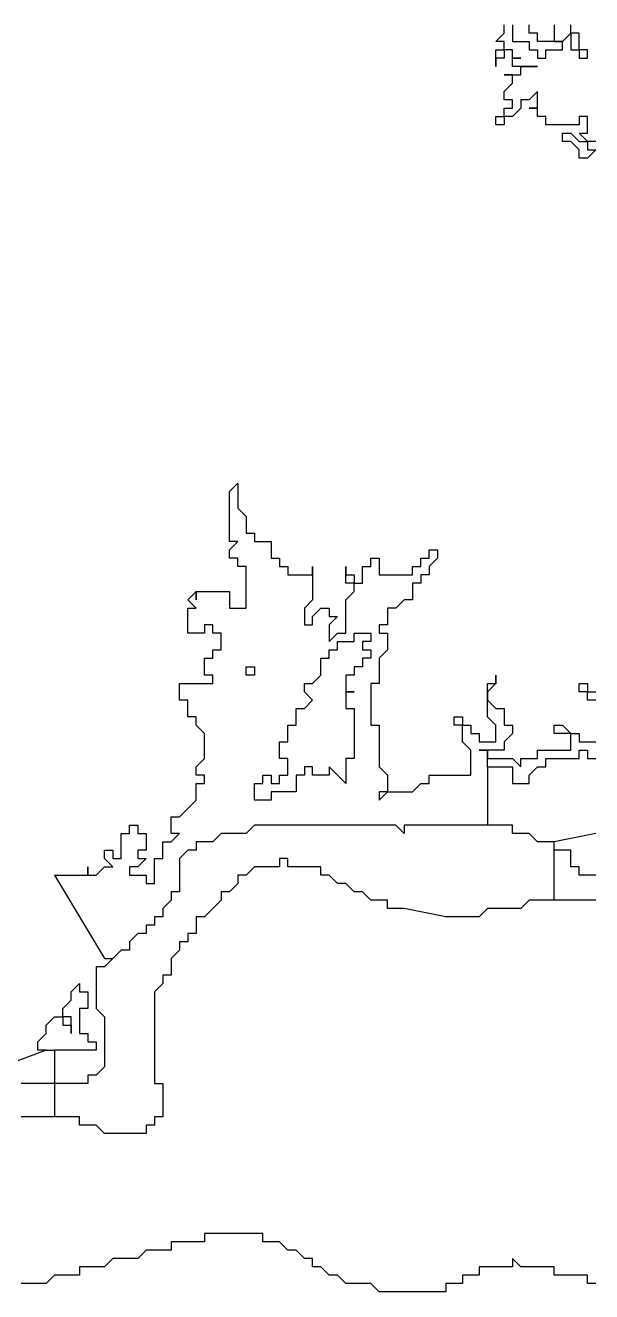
# Model space of a CAD drawing. Extents: x -79.2 to -65.2, y 32.5 to 44.8.
# Drawn here: x -71.635 to -70.955, y 40.87 to 42.39 of the extents above; entities that cross this region are included whole.
import ezdxf

# ---------------------------------------------------------------- set-up
doc = ezdxf.new("R2010")
doc.units = 0

msp = doc.modelspace()

# ---------------------------------------------------------------- linework, layer by layer
at = {"layer": '0FINSTR_G'}
for points in [[(-71.07, 42.27), (-71.07, 42.27), (-71.07, 42.28), (-71.06, 42.28), (-71.06, 42.28), (-71.06, 42.29), (-71.05, 42.29), (-71.05, 42.29), (-71.05, 42.3), (-71.05, 42.3), (-71.06, 42.3), (-71.06, 42.31), (-71.06, 42.31), (-71.06, 42.31), (-71.06, 42.31), (-71.06, 42.31), (-71.05, 42.32), (-71.05, 42.32), (-71.05, 42.32), (-71.05, 42.32), (-71.05, 42.32), (-71.05, 42.32), (-71.05, 42.33), (-71.06, 42.33), (-71.06, 42.33), (-71.05, 42.33), (-71.05, 42.33), (-71.04, 42.33), (-71.04, 42.33), (-71.04, 42.34), (-71.03, 42.34), (-71.03, 42.34), (-71.02, 42.34), (-71.03, 42.34), (-71.03, 42.34), (-71.03, 42.34), (-71.04, 42.34), (-71.04, 42.34), (-71.04, 42.34), (-71.05, 42.34), (-71.05, 42.34), (-71.05, 42.35), (-71.04, 42.35), (-71.04, 42.35), (-71.04, 42.35), (-71.04, 42.35), (-71.05, 42.35), (-71.05, 42.36), (-71.06, 42.36), (-71.06, 42.35), (-71.06, 42.35), (-71.06, 42.35), (-71.07, 42.35), (-71.07, 42.34), (-71.07, 42.34), (-71.07, 42.34), (-71.07, 42.34), (-71.07, 42.34), (-71.07, 42.34), (-71.07, 42.34), (-71.07, 42.34), (-71.07, 42.35), (-71.07, 42.35), (-71.07, 42.35), (-71.07, 42.36), (-71.06, 42.36), (-71.06, 42.36), (-71.06, 42.36), (-71.06, 42.37), (-71.07, 42.37), (-71.07, 42.37), (-71.07, 42.37), (-71.06, 42.38), (-71.06, 42.38), (-71.06, 42.38), (-71.06, 42.38), (-71.06, 42.39)], [(-71.05, 42.39), (-71.05, 42.38), (-71.05, 42.38), (-71.05, 42.38), (-71.05, 42.38), (-71.05, 42.37), (-71.05, 42.37), (-71.05, 42.37), (-71.04, 42.37), (-71.04, 42.37), (-71.04, 42.37), (-71.03, 42.37), (-71.03, 42.36), (-71.02, 42.36), (-71.02, 42.36), (-71.02, 42.35), (-71.01, 42.35), (-71.01, 42.35), (-71.01, 42.36), (-71.01, 42.36), (-71.01, 42.36), (-71, 42.36), (-70.99, 42.36), (-70.99, 42.36), (-70.99, 42.37), (-70.99, 42.37), (-71, 42.37), (-71, 42.37), (-71, 42.37), (-71.01, 42.37), (-71.01, 42.37), (-71.01, 42.37), (-71.02, 42.37), (-71.02, 42.38), (-71.03, 42.38), (-71.03, 42.38), (-71.03, 42.38), (-71.03, 42.39)], [(-71, 42.39), (-71, 42.38), (-71, 42.38), (-71, 42.38), (-71, 42.38), (-71, 42.37), (-70.99, 42.37), (-70.99, 42.37), (-70.98, 42.38), (-70.98, 42.38), (-70.98, 42.37), (-70.98, 42.37), (-70.98, 42.37), (-70.98, 42.36), (-70.98, 42.36), (-70.97, 42.36), (-70.97, 42.35), (-70.97, 42.35), (-70.96, 42.35), (-70.96, 42.35), (-70.96, 42.35), (-70.96, 42.35), (-70.96, 42.36), (-70.96, 42.36), (-70.97, 42.36), (-70.97, 42.36), (-70.97, 42.37), (-70.97, 42.37), (-70.97, 42.37), (-70.97, 42.38), (-70.97, 42.38), (-70.98, 42.38), (-70.98, 42.38), (-70.98, 42.38), (-70.98, 42.39)], [(-70.95, 42.25), (-70.96, 42.25), (-70.96, 42.25), (-70.96, 42.24), (-70.95, 42.24), (-70.96, 42.23), (-70.96, 42.23), (-70.96, 42.23), (-70.97, 42.23), (-70.97, 42.23), (-70.97, 42.23), (-70.97, 42.24), (-70.97, 42.24), (-70.97, 42.24), (-70.97, 42.24), (-70.97, 42.24), (-70.98, 42.25), (-70.98, 42.25), (-70.98, 42.25), (-70.98, 42.25), (-70.99, 42.25), (-70.99, 42.26), (-70.99, 42.26), (-70.99, 42.26), (-70.99, 42.26), (-70.99, 42.26), (-70.98, 42.26), (-70.98, 42.26), (-70.98, 42.26), (-70.97, 42.25), (-70.97, 42.25), (-70.97, 42.25), (-70.97, 42.25), (-70.96, 42.25), (-70.96, 42.25), (-70.97, 42.26), (-70.97, 42.26), (-70.97, 42.26), (-70.96, 42.26), (-70.96, 42.27), (-70.96, 42.27), (-70.96, 42.27), (-70.96, 42.27), (-70.96, 42.28), (-70.96, 42.28), (-70.96, 42.28), (-70.96, 42.28), (-70.96, 42.28), (-70.97, 42.28), (-70.97, 42.28), (-70.97, 42.27), (-70.98, 42.27), (-70.98, 42.27), (-70.98, 42.27), (-70.99, 42.27), (-70.99, 42.27), (-70.99, 42.27), (-71, 42.27), (-71, 42.27), (-71, 42.27), (-71.01, 42.27), (-71.01, 42.27), (-71.01, 42.28), (-71.01, 42.28), (-71.02, 42.28), (-71.02, 42.28), (-71.02, 42.28), (-71.02, 42.29), (-71.03, 42.29), (-71.03, 42.29), (-71.02, 42.29), (-71.02, 42.29), (-71.02, 42.3), (-71.02, 42.3), (-71.02, 42.3), (-71.02, 42.3), (-71.02, 42.31), (-71.03, 42.3), (-71.03, 42.3), (-71.03, 42.3), (-71.03, 42.3), (-71.03, 42.3), (-71.04, 42.3), (-71.04, 42.3), (-71.04, 42.3), (-71.04, 42.3), (-71.04, 42.3), (-71.04, 42.29), (-71.04, 42.29), (-71.04, 42.29), (-71.05, 42.28), (-71.05, 42.28), (-71.05, 42.28), (-71.06, 42.28), (-71.06, 42.28), (-71.06, 42.28), (-71.06, 42.27), (-71.07, 42.27), (-71.07, 42.27)], [(-71.43, 41.5), (-71.43, 41.5), (-71.42, 41.51), (-71.42, 41.51), (-71.42, 41.51), (-71.42, 41.51), (-71.42, 41.52), (-71.42, 41.52), (-71.42, 41.52), (-71.42, 41.53), (-71.42, 41.53), (-71.42, 41.53), (-71.42, 41.54), (-71.42, 41.54), (-71.42, 41.54), (-71.43, 41.55), (-71.43, 41.55), (-71.43, 41.55), (-71.43, 41.55), (-71.43, 41.56), (-71.43, 41.56), (-71.43, 41.56), (-71.44, 41.56), (-71.44, 41.57), (-71.44, 41.57), (-71.44, 41.57), (-71.44, 41.58), (-71.45, 41.58), (-71.45, 41.58), (-71.45, 41.58), (-71.45, 41.59), (-71.45, 41.59), (-71.45, 41.59), (-71.45, 41.6), (-71.45, 41.6), (-71.45, 41.6), (-71.44, 41.6), (-71.44, 41.6), (-71.43, 41.6), (-71.43, 41.6), (-71.43, 41.6), (-71.42, 41.6), (-71.42, 41.6), (-71.41, 41.6), (-71.41, 41.6), (-71.41, 41.61), (-71.41, 41.61), (-71.41, 41.61), (-71.42, 41.61), (-71.42, 41.62), (-71.42, 41.62), (-71.42, 41.62), (-71.42, 41.63), (-71.42, 41.63), (-71.41, 41.63), (-71.41, 41.64), (-71.41, 41.64), (-71.41, 41.64), (-71.4, 41.64), (-71.4, 41.64), (-71.4, 41.65), (-71.4, 41.65), (-71.4, 41.65), (-71.4, 41.66), (-71.4, 41.66), (-71.41, 41.66), (-71.41, 41.66), (-71.41, 41.66), (-71.41, 41.66), (-71.41, 41.67), (-71.42, 41.67), (-71.42, 41.67), (-71.42, 41.66), (-71.43, 41.66), (-71.43, 41.66), (-71.43, 41.66), (-71.44, 41.66), (-71.44, 41.67), (-71.44, 41.67), (-71.44, 41.67), (-71.44, 41.67), (-71.44, 41.68), (-71.44, 41.68), (-71.44, 41.68), (-71.44, 41.69), (-71.44, 41.69), (-71.43, 41.69), (-71.43, 41.69), (-71.44, 41.7), (-71.44, 41.7), (-71.44, 41.7), (-71.44, 41.7), (-71.43, 41.71), (-71.43, 41.7), (-71.43, 41.71), (-71.42, 41.71), (-71.42, 41.71), (-71.42, 41.71), (-71.41, 41.71), (-71.41, 41.71), (-71.4, 41.71), (-71.4, 41.71), (-71.39, 41.71), (-71.39, 41.71), (-71.39, 41.71), (-71.39, 41.71), (-71.39, 41.7), (-71.39, 41.7), (-71.39, 41.7), (-71.39, 41.69), (-71.38, 41.69), (-71.38, 41.69), (-71.38, 41.69), (-71.38, 41.69), (-71.37, 41.69), (-71.37, 41.69), (-71.37, 41.69), (-71.37, 41.7), (-71.37, 41.7), (-71.37, 41.71), (-71.37, 41.71), (-71.37, 41.71), (-71.37, 41.72), (-71.37, 41.72), (-71.37, 41.72), (-71.37, 41.72), (-71.37, 41.73), (-71.37, 41.73), (-71.37, 41.73), (-71.37, 41.73), (-71.37, 41.74), (-71.37, 41.74), (-71.37, 41.74), (-71.38, 41.74), (-71.38, 41.75), (-71.38, 41.75), (-71.39, 41.75), (-71.39, 41.75), (-71.39, 41.75), (-71.39, 41.76), (-71.39, 41.76), (-71.39, 41.76), (-71.38, 41.77), (-71.39, 41.77), (-71.39, 41.77), (-71.39, 41.77), (-71.39, 41.78), (-71.39, 41.78), (-71.39, 41.78), (-71.39, 41.79), (-71.39, 41.79), (-71.39, 41.79), (-71.39, 41.8), (-71.39, 41.8), (-71.39, 41.8), (-71.39, 41.81), (-71.39, 41.81), (-71.39, 41.81), (-71.39, 41.82), (-71.39, 41.82), (-71.39, 41.82), (-71.39, 41.83), (-71.39, 41.83), (-71.39, 41.83), (-71.39, 41.83), (-71.39, 41.83), (-71.38, 41.84), (-71.38, 41.84), (-71.38, 41.84), (-71.38, 41.83), (-71.38, 41.83), (-71.38, 41.83), (-71.38, 41.82), (-71.38, 41.82), (-71.38, 41.82), (-71.38, 41.81), (-71.38, 41.81), (-71.38, 41.81), (-71.38, 41.81), (-71.37, 41.8), (-71.37, 41.8), (-71.37, 41.8), (-71.37, 41.8), (-71.37, 41.79), (-71.37, 41.79), (-71.37, 41.79), (-71.37, 41.78), (-71.37, 41.78), (-71.37, 41.78), (-71.36, 41.78), (-71.36, 41.77), (-71.36, 41.77), (-71.36, 41.77), (-71.36, 41.77), (-71.35, 41.77), (-71.35, 41.77), (-71.35, 41.77), (-71.35, 41.77), (-71.34, 41.77), (-71.34, 41.77), (-71.34, 41.76), (-71.34, 41.76), (-71.34, 41.76), (-71.34, 41.76), (-71.34, 41.75), (-71.34, 41.75), (-71.33, 41.75), (-71.33, 41.75), (-71.33, 41.75), (-71.33, 41.74), (-71.33, 41.74), (-71.33, 41.74), (-71.32, 41.74), (-71.32, 41.73), (-71.32, 41.73), (-71.32, 41.73), (-71.31, 41.73), (-71.31, 41.73), (-71.3, 41.73), (-71.3, 41.73), (-71.3, 41.73), (-71.3, 41.73), (-71.29, 41.73), (-71.29, 41.74), (-71.29, 41.73), (-71.29, 41.73), (-71.29, 41.73), (-71.29, 41.72), (-71.29, 41.72), (-71.29, 41.72), (-71.29, 41.71), (-71.29, 41.71), (-71.29, 41.71), (-71.29, 41.7), (-71.29, 41.7), (-71.29, 41.7), (-71.29, 41.7), (-71.29, 41.7), (-71.3, 41.69), (-71.3, 41.69), (-71.3, 41.69), (-71.3, 41.68), (-71.3, 41.68), (-71.3, 41.68), (-71.3, 41.67), (-71.29, 41.67), (-71.29, 41.67), (-71.29, 41.68), (-71.29, 41.68), (-71.29, 41.68), (-71.29, 41.68), (-71.28, 41.69), (-71.28, 41.69), (-71.28, 41.69), (-71.28, 41.69), (-71.27, 41.69), (-71.27, 41.69), (-71.27, 41.69), (-71.27, 41.68), (-71.27, 41.68), (-71.26, 41.68), (-71.26, 41.68), (-71.27, 41.67), (-71.27, 41.67), (-71.27, 41.67), (-71.27, 41.66), (-71.27, 41.66), (-71.27, 41.66), (-71.27, 41.66), (-71.27, 41.65), (-71.27, 41.65), (-71.26, 41.66), (-71.26, 41.66), (-71.26, 41.66), (-71.26, 41.66), (-71.25, 41.66), (-71.25, 41.67), (-71.25, 41.67), (-71.25, 41.67), (-71.25, 41.67), (-71.25, 41.68), (-71.25, 41.68), (-71.25, 41.68), (-71.25, 41.69), (-71.25, 41.69), (-71.25, 41.69), (-71.25, 41.7), (-71.25, 41.7), (-71.25, 41.7), (-71.24, 41.71), (-71.24, 41.71), (-71.24, 41.71), (-71.24, 41.72), (-71.25, 41.72), (-71.25, 41.72), (-71.25, 41.72), (-71.25, 41.73), (-71.25, 41.73), (-71.25, 41.73), (-71.25, 41.74), (-71.25, 41.74), (-71.25, 41.73), (-71.25, 41.73), (-71.24, 41.73), (-71.24, 41.72), (-71.24, 41.72), (-71.24, 41.72), (-71.23, 41.72), (-71.23, 41.72), (-71.23, 41.73), (-71.23, 41.73), (-71.23, 41.73), (-71.23, 41.74), (-71.23, 41.74), (-71.23, 41.74), (-71.22, 41.74), (-71.22, 41.74), (-71.22, 41.75), (-71.22, 41.75), (-71.22, 41.75), (-71.22, 41.75), (-71.21, 41.75), (-71.21, 41.74), (-71.21, 41.74), (-71.21, 41.74), (-71.21, 41.74), (-71.21, 41.73), (-71.21, 41.73), (-71.2, 41.73), (-71.2, 41.73), (-71.2, 41.73), (-71.19, 41.73), (-71.19, 41.73), (-71.19, 41.73), (-71.19, 41.73), (-71.18, 41.73), (-71.18, 41.73), (-71.17, 41.73), (-71.17, 41.73), (-71.17, 41.73), (-71.17, 41.74), (-71.16, 41.74), (-71.16, 41.74), (-71.16, 41.74), (-71.16, 41.74), (-71.16, 41.75), (-71.15, 41.75), (-71.15, 41.75), (-71.15, 41.75), (-71.15, 41.75), (-71.15, 41.76), (-71.14, 41.76), (-71.14, 41.76), (-71.14, 41.75), (-71.14, 41.75), (-71.14, 41.75), (-71.14, 41.75), (-71.15, 41.74), (-71.15, 41.74), (-71.15, 41.74), (-71.15, 41.74), (-71.15, 41.73), (-71.15, 41.73), (-71.16, 41.73), (-71.16, 41.73), (-71.16, 41.73), (-71.16, 41.72), (-71.17, 41.72), (-71.17, 41.72), (-71.17, 41.72), (-71.17, 41.71), (-71.17, 41.71), (-71.17, 41.71), (-71.17, 41.71), (-71.17, 41.7), (-71.18, 41.7), (-71.18, 41.7), (-71.18, 41.7), (-71.18, 41.7), (-71.19, 41.69), (-71.19, 41.69), (-71.19, 41.69), (-71.19, 41.69), (-71.2, 41.69), (-71.2, 41.68), (-71.2, 41.68), (-71.2, 41.68), (-71.2, 41.68), (-71.2, 41.67), (-71.2, 41.67), (-71.2, 41.67), (-71.21, 41.67), (-71.21, 41.66), (-71.21, 41.66), (-71.2, 41.66), (-71.2, 41.65), (-71.2, 41.65), (-71.2, 41.65), (-71.2, 41.64), (-71.2, 41.64), (-71.2, 41.64), (-71.21, 41.63), (-71.21, 41.63), (-71.21, 41.63), (-71.21, 41.62), (-71.21, 41.62), (-71.21, 41.62), (-71.21, 41.62), (-71.21, 41.61), (-71.21, 41.61), (-71.21, 41.61), (-71.21, 41.6), (-71.21, 41.6), (-71.22, 41.6), (-71.22, 41.59), (-71.22, 41.59), (-71.22, 41.59), (-71.22, 41.58), (-71.22, 41.58), (-71.22, 41.58), (-71.22, 41.57), (-71.22, 41.57), (-71.22, 41.57), (-71.22, 41.57), (-71.22, 41.57), (-71.22, 41.56), (-71.22, 41.56), (-71.22, 41.56), (-71.22, 41.55), (-71.22, 41.55), (-71.21, 41.55), (-71.21, 41.55), (-71.21, 41.54), (-71.21, 41.54), (-71.21, 41.54), (-71.21, 41.54), (-71.21, 41.53), (-71.21, 41.53), (-71.21, 41.52), (-71.21, 41.52), (-71.21, 41.52), (-71.21, 41.52), (-71.21, 41.51), (-71.21, 41.51), (-71.21, 41.51), (-71.21, 41.5), (-71.21, 41.5), (-71.21, 41.5), (-71.21, 41.5), (-71.2, 41.49), (-71.2, 41.49), (-71.2, 41.49), (-71.2, 41.49), (-71.2, 41.48), (-71.2, 41.48), (-71.2, 41.48), (-71.2, 41.47), (-71.21, 41.47), (-71.21, 41.47), (-71.21, 41.47), (-71.21, 41.46), (-71.2, 41.47), (-71.2, 41.47), (-71.2, 41.47), (-71.19, 41.47), (-71.19, 41.47), (-71.19, 41.47), (-71.18, 41.47), (-71.18, 41.47), (-71.17, 41.47), (-71.17, 41.47), (-71.17, 41.47), (-71.16, 41.48), (-71.16, 41.48), (-71.16, 41.48), (-71.16, 41.48), (-71.15, 41.48), (-71.15, 41.48), (-71.15, 41.49), (-71.15, 41.49), (-71.14, 41.49), (-71.14, 41.49), (-71.14, 41.49), (-71.13, 41.49), (-71.13, 41.49), (-71.12, 41.49), (-71.12, 41.49), (-71.12, 41.49), (-71.11, 41.49), (-71.11, 41.49), (-71.1, 41.49), (-71.1, 41.5), (-71.1, 41.5), (-71.1, 41.5), (-71.1, 41.51)], [(-71.35, 41.46), (-71.36, 41.46), (-71.36, 41.46), (-71.36, 41.46), (-71.36, 41.47), (-71.36, 41.47), (-71.36, 41.47), (-71.36, 41.48), (-71.36, 41.48), (-71.35, 41.48), (-71.35, 41.48), (-71.35, 41.49), (-71.34, 41.49), (-71.34, 41.48), (-71.34, 41.48), (-71.34, 41.48), (-71.33, 41.48), (-71.33, 41.48), (-71.33, 41.49), (-71.32, 41.49), (-71.32, 41.49), (-71.32, 41.49), (-71.32, 41.5), (-71.32, 41.5), (-71.32, 41.5), (-71.32, 41.51), (-71.32, 41.51), (-71.32, 41.51), (-71.33, 41.51), (-71.33, 41.52), (-71.33, 41.52), (-71.33, 41.53), (-71.33, 41.53), (-71.33, 41.53), (-71.33, 41.53), (-71.32, 41.53), (-71.32, 41.53), (-71.32, 41.54), (-71.32, 41.54), (-71.32, 41.54), (-71.32, 41.54), (-71.32, 41.55), (-71.32, 41.55), (-71.31, 41.55), (-71.31, 41.56), (-71.31, 41.56), (-71.31, 41.56), (-71.31, 41.57), (-71.3, 41.57), (-71.3, 41.57), (-71.3, 41.57), (-71.3, 41.57), (-71.29, 41.58), (-71.29, 41.58), (-71.29, 41.58), (-71.3, 41.59), (-71.3, 41.59), (-71.3, 41.59), (-71.3, 41.59), (-71.3, 41.6), (-71.29, 41.6), (-71.29, 41.6), (-71.29, 41.6), (-71.29, 41.6), (-71.29, 41.6), (-71.28, 41.61), (-71.28, 41.61), (-71.28, 41.61), (-71.28, 41.61), (-71.28, 41.62), (-71.28, 41.62), (-71.28, 41.62), (-71.28, 41.63), (-71.28, 41.63), (-71.28, 41.63), (-71.27, 41.63), (-71.27, 41.64), (-71.27, 41.64), (-71.27, 41.64), (-71.27, 41.64), (-71.26, 41.64), (-71.26, 41.65), (-71.25, 41.65), (-71.25, 41.65), (-71.25, 41.65), (-71.24, 41.65), (-71.24, 41.65), (-71.24, 41.65), (-71.24, 41.65), (-71.24, 41.66), (-71.23, 41.66), (-71.23, 41.66), (-71.23, 41.66), (-71.23, 41.66), (-71.22, 41.66), (-71.22, 41.66), (-71.22, 41.66), (-71.22, 41.66), (-71.22, 41.65), (-71.22, 41.65), (-71.23, 41.65), (-71.23, 41.65), (-71.23, 41.65), (-71.23, 41.65), (-71.23, 41.64), (-71.23, 41.64), (-71.23, 41.64), (-71.22, 41.64), (-71.22, 41.63), (-71.23, 41.63), (-71.23, 41.63), (-71.23, 41.62), (-71.24, 41.62), (-71.24, 41.62), (-71.24, 41.62), (-71.24, 41.62), (-71.24, 41.61), (-71.24, 41.61), (-71.25, 41.61), (-71.25, 41.61), (-71.25, 41.6), (-71.25, 41.6), (-71.25, 41.6), (-71.25, 41.6), (-71.25, 41.59), (-71.24, 41.59), (-71.24, 41.59), (-71.25, 41.59), (-71.25, 41.58), (-71.25, 41.58), (-71.25, 41.58), (-71.25, 41.58), (-71.25, 41.57), (-71.25, 41.57), (-71.24, 41.57), (-71.24, 41.57), (-71.24, 41.56), (-71.24, 41.56), (-71.24, 41.56), (-71.24, 41.56), (-71.24, 41.55), (-71.24, 41.55), (-71.24, 41.54), (-71.24, 41.54), (-71.24, 41.54), (-71.24, 41.54), (-71.24, 41.53), (-71.24, 41.53), (-71.24, 41.53), (-71.24, 41.53), (-71.24, 41.53), (-71.24, 41.52), (-71.24, 41.52), (-71.24, 41.52), (-71.24, 41.51), (-71.25, 41.51), (-71.25, 41.51), (-71.25, 41.5), (-71.25, 41.5), (-71.25, 41.5), (-71.25, 41.5), (-71.25, 41.49), (-71.25, 41.49), (-71.25, 41.49), (-71.25, 41.49), (-71.25, 41.48), (-71.26, 41.49), (-71.26, 41.49), (-71.26, 41.49), (-71.26, 41.49), (-71.27, 41.5), (-71.27, 41.5), (-71.27, 41.49), (-71.28, 41.49), (-71.28, 41.49), (-71.29, 41.49), (-71.29, 41.49), (-71.29, 41.5), (-71.29, 41.5), (-71.3, 41.5), (-71.3, 41.49), (-71.31, 41.49), (-71.31, 41.48), (-71.31, 41.48), (-71.31, 41.48), (-71.31, 41.48), (-71.31, 41.47), (-71.31, 41.47), (-71.31, 41.47), (-71.32, 41.47), (-71.32, 41.47), (-71.33, 41.47), (-71.33, 41.47), (-71.34, 41.47), (-71.34, 41.46), (-71.35, 41.46), (-71.35, 41.46), (-71.35, 41.46), (-71.35, 41.46)], [(-71.37, 41.61), (-71.37, 41.61), (-71.37, 41.61), (-71.37, 41.62), (-71.36, 41.62), (-71.36, 41.62), (-71.36, 41.61), (-71.37, 41.61), (-71.37, 41.61), (-71.37, 41.61)], [(-71.1, 41.52), (-71.1, 41.52), (-71.11, 41.53), (-71.11, 41.53), (-71.11, 41.53), (-71.11, 41.54), (-71.11, 41.54), (-71.11, 41.55), (-71.12, 41.55), (-71.12, 41.55), (-71.12, 41.55), (-71.12, 41.56), (-71.12, 41.56), (-71.12, 41.56), (-71.11, 41.56), (-71.11, 41.56), (-71.11, 41.55), (-71.11, 41.55), (-71.1, 41.55), (-71.1, 41.55), (-71.1, 41.54), (-71.1, 41.54), (-71.09, 41.54), (-71.09, 41.53), (-71.09, 41.53), (-71.09, 41.53), (-71.08, 41.53), (-71.08, 41.53), (-71.08, 41.53), (-71.07, 41.53), (-71.07, 41.53), (-71.07, 41.53), (-71.07, 41.54), (-71.07, 41.54), (-71.07, 41.54), (-71.07, 41.54), (-71.07, 41.55), (-71.07, 41.55), (-71.07, 41.55), (-71.07, 41.55), (-71.08, 41.56), (-71.08, 41.56), (-71.08, 41.56), (-71.08, 41.57), (-71.08, 41.57), (-71.08, 41.57), (-71.08, 41.57), (-71.08, 41.58), (-71.08, 41.58), (-71.08, 41.59), (-71.08, 41.59), (-71.08, 41.59), (-71.08, 41.59), (-71.08, 41.6), (-71.08, 41.6), (-71.08, 41.6), (-71.07, 41.6), (-71.07, 41.61), (-71.07, 41.61), (-71.07, 41.61), (-71.07, 41.61), (-71.07, 41.6), (-71.07, 41.6), (-71.07, 41.6), (-71.07, 41.6), (-71.07, 41.6), (-71.08, 41.59), (-71.08, 41.59), (-71.08, 41.58), (-71.08, 41.58), (-71.08, 41.58), (-71.07, 41.57), (-71.07, 41.57), (-71.07, 41.57), (-71.06, 41.57), (-71.06, 41.56), (-71.06, 41.56), (-71.06, 41.56), (-71.06, 41.55), (-71.05, 41.55), (-71.05, 41.55), (-71.05, 41.54), (-71.05, 41.54), (-71.05, 41.54), (-71.05, 41.54), (-71.06, 41.53), (-71.06, 41.53), (-71.06, 41.53), (-71.06, 41.52), (-71.06, 41.52), (-71.07, 41.52), (-71.07, 41.52), (-71.07, 41.52), (-71.08, 41.52), (-71.08, 41.52), (-71.08, 41.52), (-71.09, 41.52), (-71.09, 41.52), (-71.09, 41.52), (-71.09, 41.52), (-71.09, 41.52), (-71.08, 41.52), (-71.08, 41.51)], [(-70.95, 41.58), (-70.96, 41.58), (-70.96, 41.58), (-70.96, 41.59), (-70.96, 41.59), (-70.96, 41.59), (-70.97, 41.59), (-70.97, 41.6), (-70.97, 41.6), (-70.96, 41.6), (-70.96, 41.6), (-70.96, 41.6), (-70.96, 41.59), (-70.95, 41.59)], [(-71.08, 41.51), (-71.07, 41.51), (-71.07, 41.51), (-71.06, 41.51), (-71.06, 41.51), (-71.06, 41.51), (-71.05, 41.51), (-71.05, 41.51), (-71.04, 41.5), (-71.04, 41.51), (-71.04, 41.51), (-71.03, 41.51), (-71.03, 41.51), (-71.03, 41.51), (-71.02, 41.51), (-71.02, 41.52), (-71.02, 41.52), (-71.01, 41.52), (-71.01, 41.52), (-71.01, 41.52), (-71, 41.52), (-71, 41.52), (-71, 41.52), (-70.99, 41.52), (-70.99, 41.52), (-70.99, 41.52), (-70.99, 41.52), (-70.98, 41.52), (-70.98, 41.52), (-70.98, 41.53), (-70.98, 41.53), (-70.98, 41.53), (-70.98, 41.54), (-70.99, 41.54), (-70.99, 41.54), (-70.99, 41.54), (-70.99, 41.54), (-70.99, 41.54), (-71, 41.54), (-71, 41.54), (-71, 41.55), (-71, 41.55), (-71, 41.55), (-71, 41.55), (-70.99, 41.55), (-70.99, 41.55), (-70.99, 41.55), (-70.98, 41.54), (-70.98, 41.54), (-70.98, 41.54), (-70.97, 41.54), (-70.97, 41.53), (-70.96, 41.53), (-70.96, 41.53), (-70.96, 41.53), (-70.95, 41.53)], [(-71.1, 41.51), (-71.1, 41.51), (-71.1, 41.51), (-71.1, 41.51), (-71.1, 41.52), (-71.1, 41.52), (-71.1, 41.52)], [(-71.08, 41.51), (-71.08, 41.52)], [(-71.01, 41.51), (-71, 41.51), (-71, 41.51), (-70.99, 41.51), (-70.99, 41.51), (-70.99, 41.51), (-70.98, 41.51), (-70.98, 41.51), (-70.98, 41.51), (-70.98, 41.51), (-70.97, 41.51), (-70.97, 41.51), (-70.97, 41.52), (-70.97, 41.52), (-70.97, 41.52), (-70.97, 41.52), (-70.97, 41.52), (-70.97, 41.52), (-70.96, 41.52), (-70.96, 41.51), (-70.96, 41.51), (-70.96, 41.51), (-70.96, 41.51), (-70.95, 41.51)], [(-71.08, 41.5), (-71.08, 41.51)], [(-71.08, 41.5), (-71.08, 41.5), (-71.07, 41.5), (-71.07, 41.5), (-71.07, 41.5), (-71.07, 41.5), (-71.06, 41.5), (-71.06, 41.5), (-71.06, 41.5), (-71.05, 41.5), (-71.05, 41.5), (-71.05, 41.49), (-71.05, 41.49), (-71.05, 41.49), (-71.05, 41.49), (-71.05, 41.49), (-71.05, 41.48), (-71.04, 41.48), (-71.04, 41.48), (-71.04, 41.48), (-71.04, 41.48), (-71.04, 41.48), (-71.04, 41.48), (-71.04, 41.48), (-71.04, 41.48), (-71.03, 41.48), (-71.03, 41.48), (-71.03, 41.49), (-71.03, 41.49), (-71.03, 41.49), (-71.03, 41.49), (-71.02, 41.5), (-71.02, 41.5), (-71.02, 41.5), (-71.02, 41.5), (-71.01, 41.5), (-71.01, 41.5), (-71.01, 41.51)], [(-71.01, 41.51), (-71.01, 41.51)], [(-71.6, 41.37), (-71.6, 41.37), (-71.59, 41.37), (-71.59, 41.37), (-71.59, 41.37), (-71.58, 41.37), (-71.58, 41.37), (-71.57, 41.37), (-71.57, 41.37), (-71.57, 41.37), (-71.56, 41.37), (-71.56, 41.38), (-71.56, 41.37), (-71.55, 41.37), (-71.55, 41.37), (-71.54, 41.38), (-71.54, 41.38), (-71.54, 41.38), (-71.53, 41.38), (-71.53, 41.38), (-71.53, 41.38), (-71.54, 41.39), (-71.54, 41.39), (-71.54, 41.39), (-71.54, 41.39), (-71.54, 41.4), (-71.54, 41.4), (-71.53, 41.4), (-71.53, 41.4), (-71.53, 41.39), (-71.53, 41.39), (-71.52, 41.39), (-71.52, 41.4), (-71.52, 41.4), (-71.52, 41.4), (-71.52, 41.4), (-71.52, 41.41), (-71.52, 41.41), (-71.52, 41.41), (-71.52, 41.42), (-71.51, 41.42), (-71.51, 41.42), (-71.51, 41.42), (-71.51, 41.42), (-71.51, 41.43), (-71.5, 41.43), (-71.5, 41.43), (-71.5, 41.42), (-71.49, 41.42), (-71.49, 41.42), (-71.49, 41.42), (-71.49, 41.41), (-71.49, 41.41), (-71.49, 41.41), (-71.49, 41.4), (-71.49, 41.4), (-71.49, 41.4), (-71.5, 41.4), (-71.5, 41.39), (-71.49, 41.39), (-71.49, 41.39), (-71.5, 41.38), (-71.5, 41.38), (-71.5, 41.38), (-71.51, 41.38), (-71.51, 41.38), (-71.51, 41.38), (-71.51, 41.38), (-71.51, 41.37), (-71.51, 41.37), (-71.5, 41.37), (-71.5, 41.37), (-71.5, 41.37), (-71.49, 41.37), (-71.49, 41.37), (-71.49, 41.36), (-71.49, 41.36), (-71.48, 41.36), (-71.48, 41.37), (-71.48, 41.37), (-71.48, 41.37), (-71.48, 41.38), (-71.48, 41.38), (-71.48, 41.38), (-71.48, 41.38), (-71.48, 41.39), (-71.48, 41.39), (-71.48, 41.39), (-71.47, 41.39), (-71.47, 41.39), (-71.47, 41.4), (-71.47, 41.4), (-71.47, 41.4), (-71.47, 41.4), (-71.47, 41.41), (-71.46, 41.41), (-71.46, 41.41), (-71.46, 41.41), (-71.46, 41.41), (-71.45, 41.42), (-71.45, 41.42), (-71.45, 41.42), (-71.46, 41.42), (-71.46, 41.43), (-71.46, 41.43), (-71.46, 41.43), (-71.46, 41.44), (-71.45, 41.44), (-71.45, 41.44), (-71.45, 41.44), (-71.45, 41.44), (-71.44, 41.45), (-71.44, 41.45), (-71.44, 41.45), (-71.44, 41.45), (-71.43, 41.46), (-71.43, 41.46), (-71.43, 41.46), (-71.43, 41.46), (-71.43, 41.46), (-71.43, 41.47), (-71.43, 41.47), (-71.43, 41.47), (-71.43, 41.47), (-71.43, 41.47), (-71.43, 41.48), (-71.42, 41.48), (-71.42, 41.48), (-71.42, 41.48), (-71.42, 41.48), (-71.42, 41.49), (-71.43, 41.49), (-71.43, 41.49), (-71.43, 41.49), (-71.43, 41.5), (-71.43, 41.5)], [(-71.08, 41.5), (-71.08, 41.43)], [(-71.08, 41.43), (-71.11, 41.43), (-71.13, 41.43), (-71.13, 41.43), (-71.14, 41.43), (-71.14, 41.43), (-71.15, 41.43), (-71.15, 41.43), (-71.16, 41.43), (-71.16, 41.43), (-71.16, 41.43), (-71.17, 41.43), (-71.17, 41.43), (-71.18, 41.43), (-71.18, 41.42), (-71.19, 41.43), (-71.19, 41.43), (-71.2, 41.43), (-71.21, 41.43), (-71.21, 41.43), (-71.22, 41.43), (-71.22, 41.43), (-71.22, 41.43), (-71.23, 41.43), (-71.23, 41.43), (-71.24, 41.43), (-71.24, 41.43), (-71.25, 41.43), (-71.25, 41.43), (-71.28, 41.43), (-71.28, 41.43), (-71.29, 41.43), (-71.3, 41.43), (-71.31, 41.43), (-71.31, 41.43), (-71.32, 41.43), (-71.32, 41.43), (-71.33, 41.43), (-71.33, 41.43), (-71.35, 41.43), (-71.35, 41.43), (-71.36, 41.43), (-71.36, 41.43), (-71.37, 41.42), (-71.37, 41.42), (-71.38, 41.42), (-71.38, 41.42), (-71.39, 41.42), (-71.39, 41.42), (-71.4, 41.42), (-71.41, 41.41), (-71.41, 41.41), (-71.41, 41.41), (-71.42, 41.41), (-71.42, 41.41), (-71.43, 41.41), (-71.43, 41.41), (-71.43, 41.4), (-71.44, 41.4), (-71.44, 41.4), (-71.45, 41.39), (-71.45, 41.39), (-71.45, 41.39), (-71.45, 41.39), (-71.45, 41.38), (-71.45, 41.38), (-71.45, 41.38), (-71.45, 41.37), (-71.45, 41.37), (-71.45, 41.36), (-71.45, 41.36), (-71.45, 41.36), (-71.45, 41.35), (-71.45, 41.35), (-71.46, 41.35), (-71.46, 41.34), (-71.46, 41.34), (-71.46, 41.34), (-71.47, 41.33), (-71.47, 41.33), (-71.47, 41.32), (-71.47, 41.32), (-71.48, 41.32), (-71.48, 41.31), (-71.49, 41.31), (-71.49, 41.3), (-71.5, 41.3), (-71.5, 41.3), (-71.51, 41.29), (-71.51, 41.29), (-71.51, 41.28), (-71.52, 41.28), (-71.52, 41.28), (-71.53, 41.27), (-71.53, 41.27)], [(-71, 41.41), (-71, 41.41), (-71.01, 41.41), (-71.01, 41.41), (-71.01, 41.41), (-71.02, 41.41), (-71.02, 41.41), (-71.02, 41.41), (-71.02, 41.41), (-71.02, 41.41), (-71.03, 41.42), (-71.03, 41.42), (-71.03, 41.42), (-71.03, 41.42), (-71.03, 41.42), (-71.03, 41.42), (-71.04, 41.42), (-71.04, 41.42), (-71.04, 41.42), (-71.05, 41.42), (-71.05, 41.42), (-71.05, 41.42), (-71.05, 41.42), (-71.05, 41.42), (-71.05, 41.43), (-71.05, 41.43), (-71.05, 41.43), (-71.06, 41.43), (-71.06, 41.43), (-71.06, 41.43), (-71.06, 41.43), (-71.06, 41.43), (-71.06, 41.43), (-71.07, 41.43), (-71.07, 41.43), (-71.07, 41.43), (-71.07, 41.43), (-71.07, 41.43), (-71.08, 41.43), (-71.08, 41.43), (-71.08, 41.43), (-71.08, 41.43)], [(-70.95, 41.42), (-71, 41.41)], [(-71, 41.34), (-71, 41.41)], [(-70.95, 41.37), (-70.96, 41.37), (-70.96, 41.37), (-70.96, 41.37), (-70.96, 41.37), (-70.96, 41.37), (-70.96, 41.37), (-70.97, 41.37), (-70.97, 41.37), (-70.97, 41.38), (-70.97, 41.38), (-70.98, 41.38), (-70.98, 41.38), (-70.98, 41.38), (-70.98, 41.38), (-70.98, 41.38), (-70.98, 41.39), (-70.98, 41.39), (-70.98, 41.39), (-70.98, 41.39), (-70.98, 41.39), (-70.98, 41.4), (-70.98, 41.4), (-70.98, 41.4), (-70.99, 41.4), (-70.99, 41.4), (-70.99, 41.4), (-70.99, 41.4), (-70.99, 41.4), (-70.99, 41.4), (-71, 41.4), (-71, 41.4), (-71, 41.4), (-71, 41.41)], [(-71.08, 41.33), (-71.09, 41.32), (-71.11, 41.32), (-71.13, 41.32), (-71.18, 41.33), (-71.2, 41.33), (-71.2, 41.34), (-71.21, 41.34), (-71.21, 41.34), (-71.21, 41.34), (-71.22, 41.34), (-71.22, 41.34), (-71.23, 41.35), (-71.23, 41.35), (-71.24, 41.35), (-71.24, 41.35), (-71.24, 41.35), (-71.25, 41.36), (-71.25, 41.36), (-71.25, 41.36), (-71.26, 41.36), (-71.26, 41.36), (-71.27, 41.37), (-71.27, 41.37), (-71.28, 41.37), (-71.28, 41.38), (-71.29, 41.38), (-71.29, 41.38), (-71.3, 41.38), (-71.3, 41.38), (-71.31, 41.38), (-71.31, 41.38), (-71.31, 41.38), (-71.32, 41.38), (-71.32, 41.39), (-71.33, 41.39), (-71.33, 41.38), (-71.33, 41.38), (-71.34, 41.38), (-71.34, 41.38), (-71.34, 41.38), (-71.35, 41.38), (-71.35, 41.38), (-71.35, 41.38), (-71.36, 41.38), (-71.36, 41.38), (-71.36, 41.38), (-71.36, 41.38), (-71.36, 41.38), (-71.37, 41.37), (-71.37, 41.37), (-71.37, 41.37), (-71.38, 41.37), (-71.38, 41.37), (-71.38, 41.36), (-71.38, 41.36), (-71.38, 41.36), (-71.38, 41.36), (-71.39, 41.35), (-71.39, 41.35), (-71.4, 41.35), (-71.4, 41.34), (-71.4, 41.34), (-71.41, 41.33), (-71.41, 41.33), (-71.41, 41.33), (-71.42, 41.32), (-71.42, 41.32), (-71.43, 41.32), (-71.43, 41.31), (-71.43, 41.31), (-71.43, 41.31), (-71.43, 41.3), (-71.43, 41.3), (-71.44, 41.3), (-71.44, 41.29), (-71.44, 41.29), (-71.45, 41.29), (-71.45, 41.28), (-71.45, 41.28), (-71.45, 41.28), (-71.46, 41.27), (-71.46, 41.27), (-71.46, 41.26), (-71.46, 41.26), (-71.46, 41.25), (-71.46, 41.25), (-71.47, 41.25), (-71.47, 41.24), (-71.47, 41.24), (-71.47, 41.24), (-71.48, 41.23), (-71.48, 41.23), (-71.48, 41.22), (-71.48, 41.22), (-71.48, 41.22), (-71.48, 41.21), (-71.48, 41.21), (-71.48, 41.2), (-71.48, 41.2), (-71.48, 41.19), (-71.48, 41.19)], [(-71.6, 41.37), (-71.54, 41.27)], [(-71, 41.34), (-71.01, 41.34), (-71.01, 41.34), (-71.02, 41.34), (-71.02, 41.34), (-71.03, 41.34), (-71.03, 41.34), (-71.04, 41.33), (-71.04, 41.33), (-71.05, 41.33), (-71.06, 41.33), (-71.06, 41.33), (-71.07, 41.33), (-71.07, 41.33), (-71.07, 41.33), (-71.08, 41.33), (-71.08, 41.33), (-71.08, 41.33)], [(-70.95, 41.34), (-70.96, 41.34), (-70.97, 41.34), (-70.97, 41.34), (-70.98, 41.34), (-70.99, 41.34), (-71, 41.34), (-71, 41.34), (-71, 41.34)], [(-71.53, 41.27), (-71.53, 41.27), (-71.54, 41.26), (-71.54, 41.26), (-71.55, 41.26), (-71.55, 41.26), (-71.55, 41.25), (-71.55, 41.25), (-71.55, 41.24), (-71.55, 41.24), (-71.55, 41.24), (-71.55, 41.24), (-71.55, 41.23), (-71.55, 41.23), (-71.55, 41.23), (-71.55, 41.22), (-71.55, 41.22), (-71.55, 41.22), (-71.55, 41.21), (-71.55, 41.21), (-71.55, 41.21), (-71.54, 41.2), (-71.54, 41.2), (-71.54, 41.2), (-71.54, 41.19), (-71.54, 41.19), (-71.54, 41.19), (-71.54, 41.19), (-71.54, 41.18), (-71.54, 41.18), (-71.54, 41.18), (-71.54, 41.17), (-71.54, 41.17), (-71.54, 41.17), (-71.54, 41.17), (-71.54, 41.16), (-71.54, 41.16), (-71.54, 41.16), (-71.54, 41.15), (-71.54, 41.15), (-71.54, 41.15), (-71.54, 41.14), (-71.54, 41.14), (-71.54, 41.14), (-71.55, 41.13), (-71.55, 41.13), (-71.56, 41.13), (-71.56, 41.12), (-71.57, 41.12), (-71.57, 41.12), (-71.58, 41.12), (-71.59, 41.12), (-71.59, 41.12), (-71.59, 41.12), (-71.6, 41.12), (-71.6, 41.12), (-71.6, 41.12), (-71.6, 41.12)], [(-71.54, 41.27), (-71.53, 41.27)], [(-71.53, 41.27), (-71.53, 41.27)], [(-71.61, 41.16), (-71.62, 41.16), (-71.62, 41.17), (-71.62, 41.17), (-71.62, 41.17), (-71.61, 41.18), (-71.61, 41.18), (-71.61, 41.18), (-71.61, 41.18), (-71.61, 41.19), (-71.61, 41.19), (-71.61, 41.19), (-71.61, 41.19), (-71.6, 41.2), (-71.6, 41.2), (-71.59, 41.2), (-71.59, 41.19), (-71.58, 41.19), (-71.58, 41.19), (-71.58, 41.19), (-71.58, 41.18), (-71.58, 41.18), (-71.58, 41.18), (-71.58, 41.19), (-71.58, 41.19), (-71.58, 41.19), (-71.58, 41.2), (-71.58, 41.2), (-71.58, 41.2), (-71.58, 41.2), (-71.59, 41.2), (-71.59, 41.21), (-71.59, 41.21), (-71.59, 41.21), (-71.59, 41.21), (-71.58, 41.22), (-71.58, 41.22), (-71.58, 41.22), (-71.58, 41.23), (-71.58, 41.23), (-71.58, 41.23), (-71.58, 41.23), (-71.57, 41.24), (-71.57, 41.23), (-71.57, 41.23), (-71.57, 41.23), (-71.56, 41.23), (-71.56, 41.22), (-71.56, 41.22), (-71.56, 41.22), (-71.56, 41.22), (-71.56, 41.21), (-71.57, 41.21), (-71.57, 41.21), (-71.57, 41.21), (-71.57, 41.2), (-71.57, 41.2), (-71.57, 41.2), (-71.57, 41.19), (-71.57, 41.19), (-71.57, 41.19), (-71.57, 41.19), (-71.57, 41.18), (-71.56, 41.18), (-71.56, 41.18), (-71.56, 41.17), (-71.55, 41.17), (-71.55, 41.17), (-71.55, 41.17), (-71.55, 41.17), (-71.55, 41.16), (-71.56, 41.16), (-71.56, 41.16), (-71.56, 41.16), (-71.57, 41.16), (-71.57, 41.16), (-71.57, 41.16), (-71.58, 41.16), (-71.58, 41.16), (-71.58, 41.16), (-71.59, 41.16), (-71.59, 41.16), (-71.59, 41.16), (-71.6, 41.16), (-71.6, 41.16)], [(-71.48, 41.19), (-71.48, 41.19), (-71.48, 41.18), (-71.48, 41.18), (-71.48, 41.17), (-71.48, 41.17), (-71.48, 41.17), (-71.48, 41.17), (-71.48, 41.16), (-71.48, 41.16), (-71.48, 41.16), (-71.48, 41.15), (-71.48, 41.15), (-71.48, 41.15), (-71.48, 41.15), (-71.48, 41.15), (-71.48, 41.14), (-71.48, 41.13), (-71.48, 41.13), (-71.48, 41.13), (-71.48, 41.12), (-71.48, 41.12), (-71.47, 41.12), (-71.47, 41.11), (-71.47, 41.11), (-71.47, 41.11), (-71.47, 41.1), (-71.47, 41.1), (-71.47, 41.1), (-71.47, 41.1), (-71.47, 41.09), (-71.47, 41.09), (-71.47, 41.09), (-71.47, 41.09), (-71.47, 41.08), (-71.47, 41.08), (-71.48, 41.08), (-71.48, 41.07), (-71.48, 41.07), (-71.49, 41.07), (-71.49, 41.06), (-71.5, 41.06), (-71.5, 41.06), (-71.51, 41.06), (-71.51, 41.06), (-71.52, 41.06), (-71.52, 41.06), (-71.52, 41.06), (-71.53, 41.06), (-71.53, 41.06), (-71.54, 41.06), (-71.54, 41.06), (-71.55, 41.07), (-71.55, 41.07), (-71.55, 41.07), (-71.55, 41.07), (-71.56, 41.07), (-71.56, 41.07), (-71.56, 41.07), (-71.57, 41.07), (-71.57, 41.07), (-71.57, 41.07), (-71.57, 41.08), (-71.58, 41.08), (-71.58, 41.08), (-71.58, 41.08), (-71.6, 41.08), (-71.6, 41.08), (-71.6, 41.08), (-71.6, 41.08)], [(-71.61, 41.16), (-71.85, 41.07)], [(-71.61, 41.16), (-71.61, 41.16)], [(-71.61, 41.16), (-71.61, 41.16), (-71.61, 41.16), (-71.61, 41.16), (-71.61, 41.16), (-71.61, 41.16), (-71.6, 41.16), (-71.6, 41.16)], [(-71.6, 41.16), (-71.6, 41.16)], [(-71.6, 41.16), (-71.6, 41.12)], [(-71.6, 41.12), (-71.61, 41.12), (-71.62, 41.12), (-71.63, 41.12), (-71.63, 41.12), (-71.64, 41.12)], [(-71.6, 41.12), (-71.6, 41.08)], [(-71.6, 41.08), (-71.6, 41.08), (-71.61, 41.08), (-71.61, 41.08), (-71.62, 41.08), (-71.62, 41.08), (-71.62, 41.08), (-71.63, 41.08), (-71.63, 41.08), (-71.63, 41.08), (-71.64, 41.08)], [(-70.95, 40.88), (-70.96, 40.88), (-70.96, 40.89), (-70.97, 40.89), (-70.97, 40.89), (-70.98, 40.89), (-70.99, 40.89), (-71, 40.89), (-71, 40.89), (-71, 40.9), (-71.01, 40.9), (-71.01, 40.9), (-71.02, 40.9), (-71.03, 40.9), (-71.03, 40.9), (-71.04, 40.9), (-71.05, 40.91), (-71.05, 40.9), (-71.06, 40.9), (-71.06, 40.9), (-71.07, 40.9), (-71.08, 40.9), (-71.09, 40.9), (-71.09, 40.89), (-71.09, 40.89), (-71.1, 40.89), (-71.11, 40.89), (-71.11, 40.88), (-71.12, 40.88), (-71.12, 40.88), (-71.13, 40.88), (-71.13, 40.87), (-71.14, 40.87), (-71.15, 40.87), (-71.15, 40.87), (-71.16, 40.87), (-71.16, 40.87), (-71.17, 40.87), (-71.18, 40.87), (-71.18, 40.87), (-71.19, 40.87), (-71.2, 40.87), (-71.21, 40.87), (-71.21, 40.87), (-71.22, 40.88), (-71.23, 40.88), (-71.24, 40.88), (-71.24, 40.88), (-71.24, 40.88), (-71.25, 40.88), (-71.26, 40.89), (-71.26, 40.89), (-71.27, 40.89), (-71.27, 40.89), (-71.28, 40.9), (-71.28, 40.9), (-71.29, 40.9), (-71.29, 40.91), (-71.3, 40.91), (-71.3, 40.91), (-71.3, 40.91), (-71.31, 40.92), (-71.32, 40.92), (-71.32, 40.92), (-71.33, 40.93), (-71.34, 40.93), (-71.34, 40.93), (-71.35, 40.93), (-71.35, 40.94), (-71.35, 40.94), (-71.36, 40.94), (-71.37, 40.94), (-71.38, 40.94), (-71.38, 40.94), (-71.39, 40.94), (-71.4, 40.94), (-71.41, 40.94), (-71.42, 40.94), (-71.42, 40.93), (-71.43, 40.93), (-71.44, 40.93), (-71.44, 40.93), (-71.45, 40.93), (-71.46, 40.93), (-71.46, 40.92), (-71.47, 40.92), (-71.48, 40.92), (-71.49, 40.92), (-71.49, 40.92), (-71.5, 40.91), (-71.51, 40.91), (-71.52, 40.91), (-71.53, 40.91), (-71.53, 40.91), (-71.54, 40.9), (-71.55, 40.9), (-71.56, 40.9), (-71.56, 40.9), (-71.57, 40.9), (-71.57, 40.9), (-71.57, 40.89), (-71.58, 40.89), (-71.59, 40.89), (-71.6, 40.89), (-71.61, 40.88), (-71.61, 40.88), (-71.62, 40.88), (-71.62, 40.88), (-71.63, 40.88), (-71.64, 40.88)]]:
    msp.add_lwpolyline(points, dxfattribs=at)

doc.saveas('drawing.dxf')
